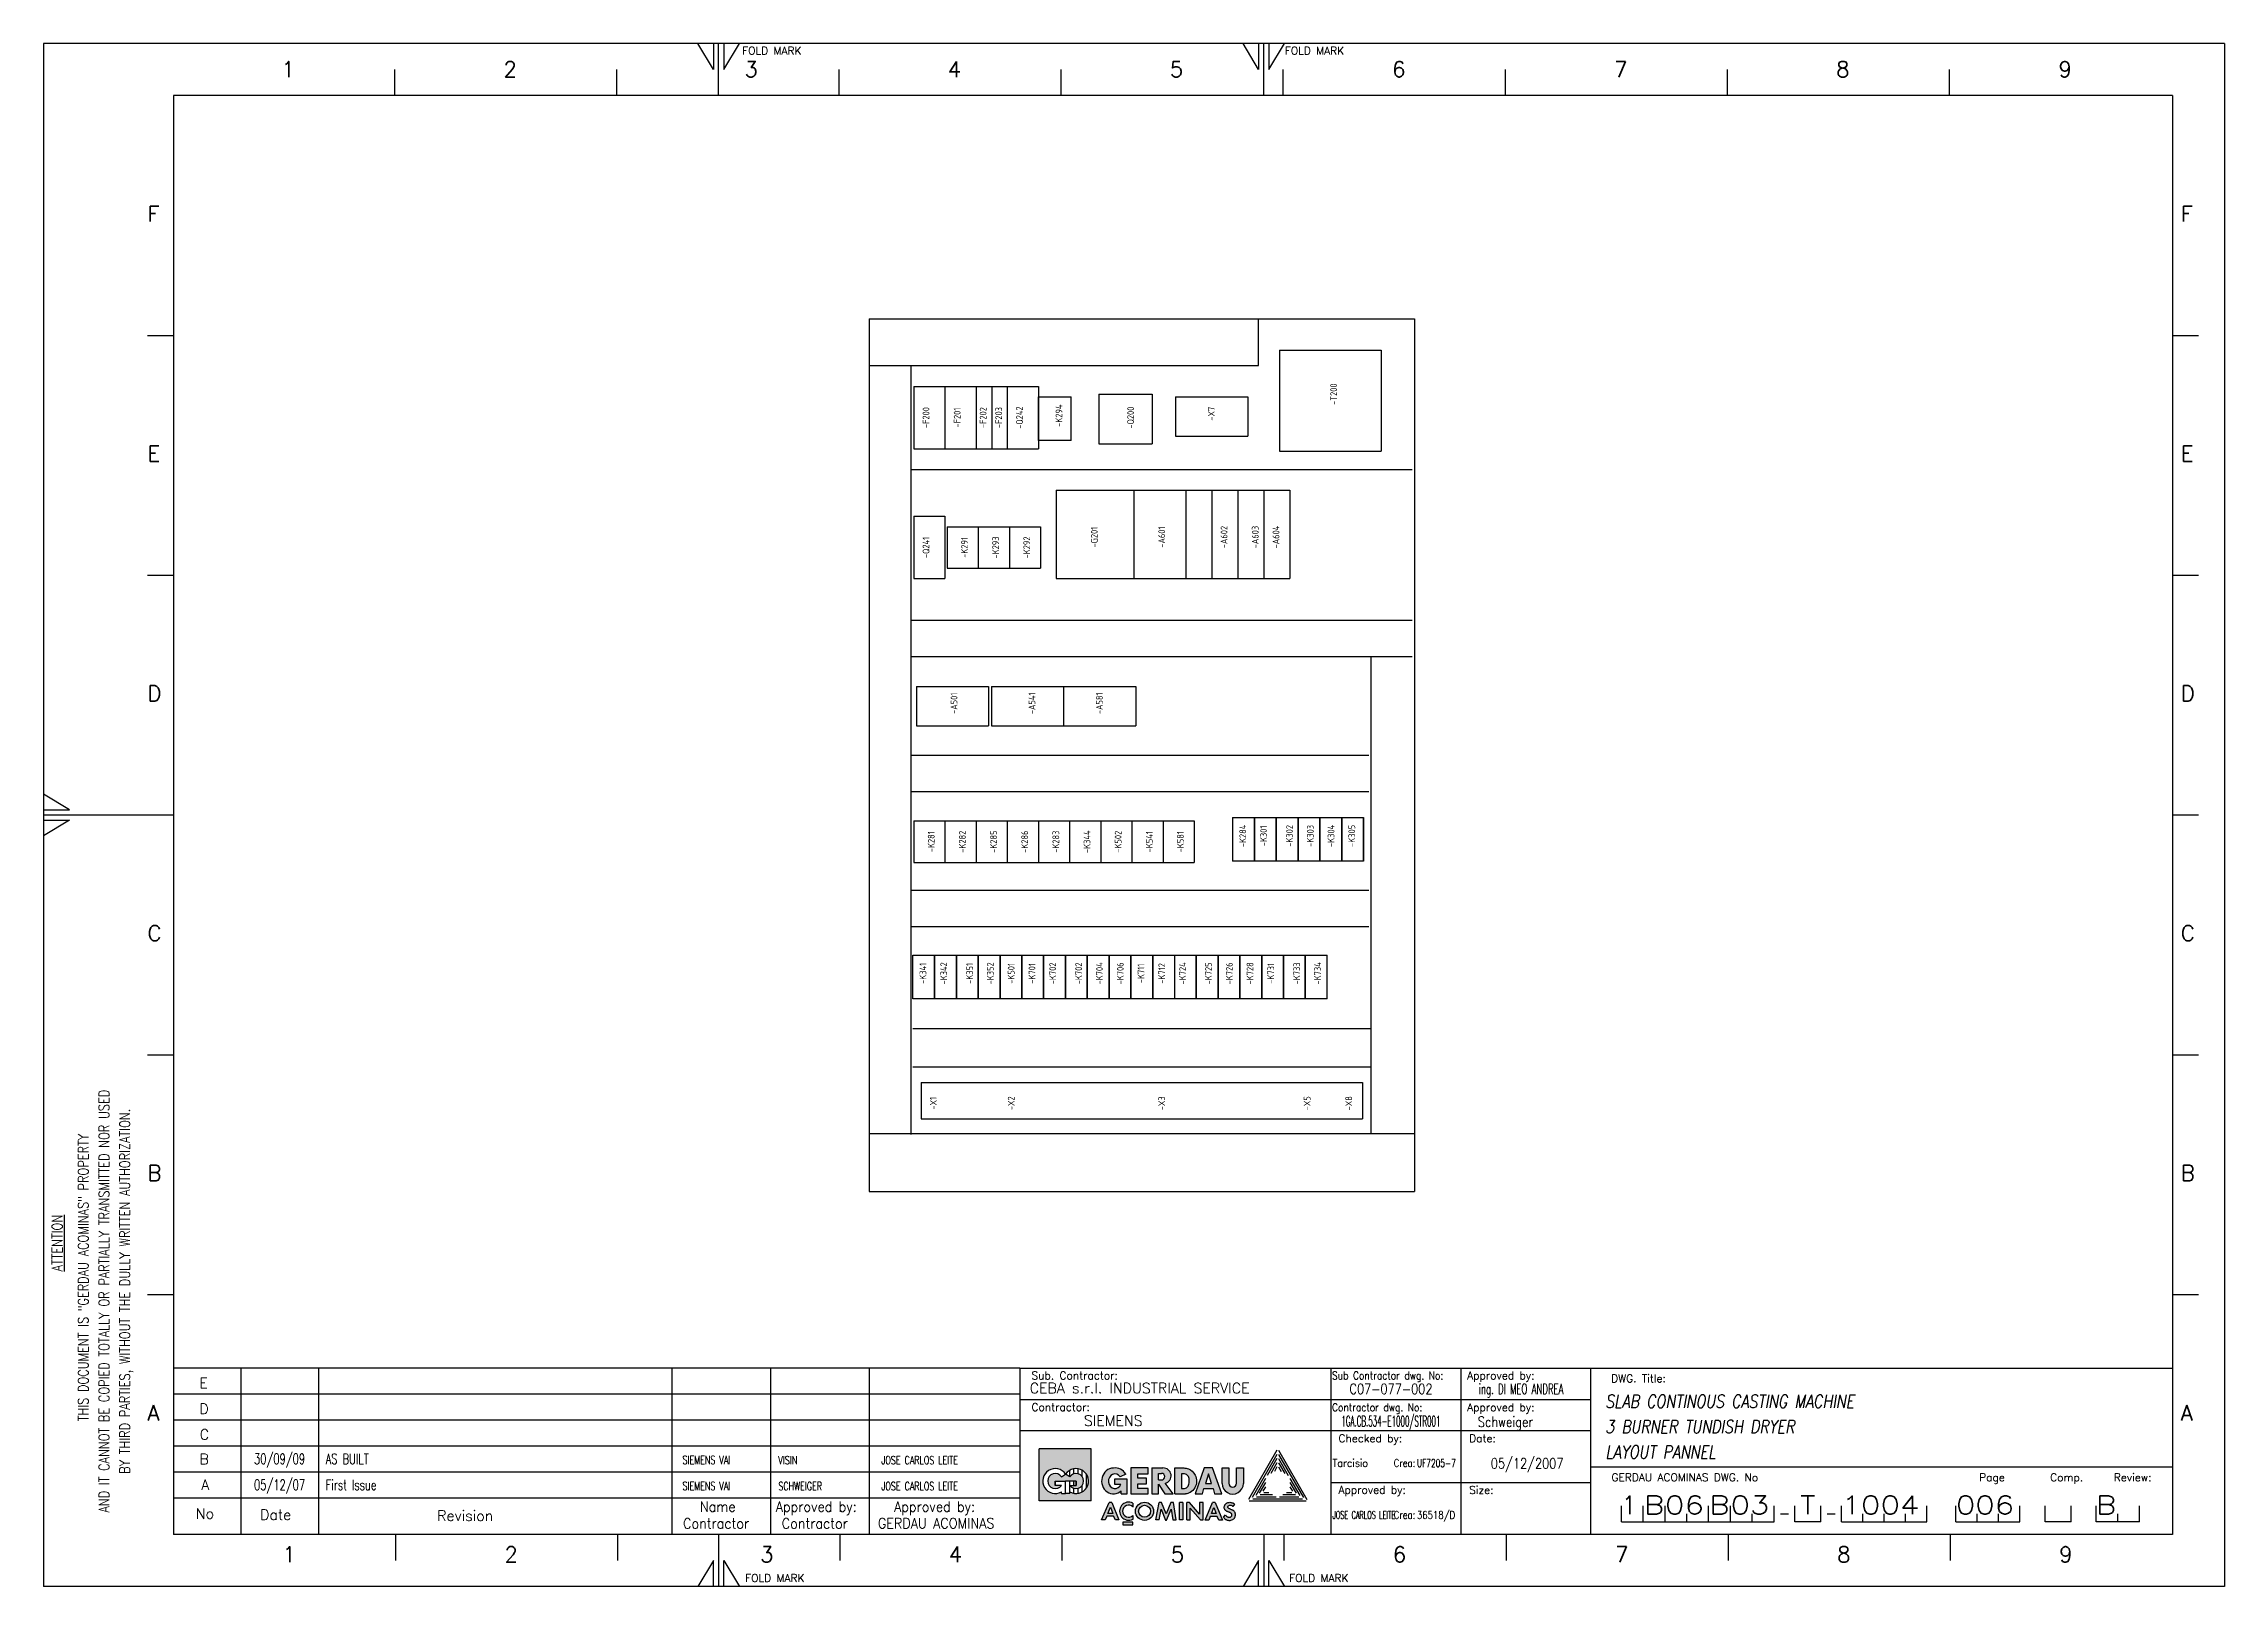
# Model space of a CAD drawing. Extents: x 520 to 940, y 6 to 303.
import ezdxf
from ezdxf.enums import TextEntityAlignment as Align

# ---------------------------------------------------------------- set-up
doc = ezdxf.new("R2010")
doc.units = 0
doc.header["$LTSCALE"] = 25
doc.header["$MEASUREMENT"] = 0
doc.linetypes.add('EPLANLINE7', pattern=[0])
doc.layers.get('0').update_dxf_attribs({"linetype": 'CONTINUOUS'})
for name, color, linetype in [('FORM_1', 7, 'CONTINUOUS'), ('FORM_2', 4, 'CONTINUOUS'), ('FORM_3', 6, 'CONTINUOUS'), ('FORM_4', 1, 'CONTINUOUS'), ('SIMBOLO', 4, 'CONTINUOUS'), ('TESTO', 5, 'CONTINUOUS')]:
    doc.layers.add(name, color=color, linetype=linetype)
doc.styles.add('ROMANS', font='romans.shx', dxfattribs={"width": 0.7, "oblique": 10, "height": 4})
doc.styles.get("Standard").update_dxf_attribs({"font": 'isocp.shx'})

# ---------------------------------------------------------------- blocks, each defined once
blk = doc.blocks.new('Format A3')
at = {"layer": 'FORM_1'}
h = blk.add_hatch(color=256, dxfattribs=at)
edge = h.paths.add_edge_path()
edge.add_line((217.87, 22.79), (217.87, 17.78))
edge.add_line((217.87, 17.78), (219.92, 17.78))
edge.add_spline(control_points=[(219.92, 17.78), (220.24, 17.85), (220.98, 18), (221.84, 18.93), (222.13, 20.2), (221.81, 21.63), (220.8, 22.71), (219.89, 22.77), (219.58, 22.79)], knot_values=[0, 0, 0, 0, 0.968333, 2.238245, 3.514092, 4.752916, 6.526982, 7.43734, 7.43734, 7.43734, 7.43734], degree=3, periodic=0)
edge.add_line((219.58, 22.79), (217.87, 22.79))
edge = h.paths.add_edge_path(flags=16)
edge.add_spline(control_points=[(219.59, 21.67), (219.7, 21.66), (220.06, 21.63), (220.6, 21.16), (220.68, 20.32), (220.63, 19.48), (220.1, 18.85), (219.69, 18.84), (219.58, 18.84)], knot_values=[0, 0, 0, 0, 0.326882, 1.089251, 1.872602, 2.763575, 3.625522, 3.966209, 3.966209, 3.966209, 3.966209], degree=3, periodic=0)
edge.add_line((219.58, 18.84), (219.17, 18.84))
edge.add_line((219.17, 18.84), (219.17, 21.67))
edge.add_line((219.17, 21.67), (219.59, 21.67))
h.paths.add_polyline_path([(223.55, 22.79), (221.81, 17.78), (223.19, 17.78), (223.48, 18.84), (225.23, 18.84), (225.54, 17.78), (226.94, 17.78), (225.11, 22.79)])
h.paths.add_polyline_path([(224.33, 21.67), (224.94, 19.81), (223.79, 19.81)], flags=16)
h.paths.add_polyline_path([(228.25, 22.79), (226.96, 22.79), (226.97, 19.8, 0.995265), (231.07, 19.81), (231.07, 22.79), (229.77, 22.79), (229.77, 19.87, -1), (228.25, 19.87)])
h.paths.add_polyline_path([(215.57, 22.79), (213.43, 22.79), (213.43, 17.78), (214.72, 17.78), (214.72, 19.66), (215.93, 17.78), (217.52, 17.78), (216.02, 19.84, 0.906396)])
h.paths.add_polyline_path([(215.29, 20.49), (214.72, 20.5), (214.72, 21.75), (215.31, 21.75, -1.017604)], flags=16)
h.paths.add_polyline_path([(209.42, 22.79), (209.42, 17.78), (212.73, 17.78), (212.73, 18.83), (210.73, 18.83), (210.73, 19.76), (212.41, 19.76), (212.41, 20.8), (210.73, 20.8), (210.73, 21.67), (212.73, 21.67), (212.73, 22.79)])
edge = h.paths.add_edge_path()
edge.add_ellipse((206.05, 20.28), major_axis=(0, -2.49), ratio=0.91559, start_angle=180.5657, end_angle=401.2517)
edge.add_line((207.56, 18.41), (207.56, 17.78))
edge.add_line((207.56, 17.78), (208.68, 17.78))
edge.add_line((208.68, 17.78), (208.68, 20.66))
edge.add_line((208.68, 20.66), (206.26, 20.66))
edge.add_line((206.26, 20.66), (206.26, 19.69))
edge.add_line((206.26, 19.69), (207.49, 19.69))
edge.add_ellipse((206.34, 20.25), major_axis=(0, -1.41), ratio=0.88785, start_angle=126.9107, end_angle=426.8029, ccw=False)
edge.add_line((207.34, 21.09), (208.41, 21.6))
edge.add_arc((206.36, 20.45), 2.34, 29.2872, 98.191)
h.paths.add_polyline_path([(205.74, 16.12), (205.19, 16.12), (203.77, 12.78), (204.46, 12.78), (204.76, 13.48), (206.07, 13.48), (206.44, 12.78), (207.11, 12.79)])
h.paths.add_polyline_path([(205.46, 15.22), (205.93, 14.01), (204.97, 14.01)], flags=16)
h.paths.add_polyline_path([(209.78, 12.92), (209.78, 13.66, -2.423597), (209.78, 15.28), (209.78, 16.02, 1.652966)])
h.paths.add_polyline_path([(210.29, 14.45, 1), (213.8, 14.45, 1)])
h.paths.add_polyline_path([(213.19, 14.45, -1), (210.89, 14.45, -1)], flags=16)
h.paths.add_polyline_path([(215.31, 16.12), (214.82, 16.12), (214.22, 12.78), (214.87, 12.78), (215.21, 14.84), (216.1, 12.73), (216.28, 12.73), (217.19, 14.84), (217.49, 12.78), (218.15, 12.78), (217.6, 16.12), (217.12, 16.12), (216.2, 13.99)])
h.paths.add_polyline_path([(219.4, 16.12), (218.75, 16.12), (218.75, 12.78), (219.4, 12.78)])
h.paths.add_polyline_path([(220.16, 12.78), (220.81, 12.78), (220.81, 15.04), (222.79, 12.78), (223.3, 12.78), (223.3, 16.12), (222.65, 16.12), (222.65, 13.88), (220.68, 16.12), (220.16, 16.12)])
h.paths.add_polyline_path([(225.66, 16.12), (225.13, 16.12), (223.7, 12.77), (224.39, 12.77), (224.69, 13.47), (226, 13.47), (226.37, 12.77), (227.04, 12.77)])
h.paths.add_polyline_path([(225.39, 15.2), (225.86, 14), (224.9, 14)], flags=16)
edge = h.paths.add_edge_path()
edge.add_spline(control_points=[(229.42, 15.81), (229.38, 15.84), (229.32, 15.89), (229.21, 15.96), (229.1, 16.02), (228.95, 16.09), (228.79, 16.14), (228.58, 16.18), (228.37, 16.18), (228.14, 16.15), (227.97, 16.08), (227.8, 16), (227.66, 15.88), (227.54, 15.75), (227.47, 15.59), (227.4, 15.42), (227.39, 15.24), (227.4, 15.04), (227.44, 14.85), (227.57, 14.66), (227.73, 14.54), (227.92, 14.42), (228.08, 14.35), (228.25, 14.29), (228.42, 14.23), (228.59, 14.16), (228.73, 14.07), (228.81, 13.98), (228.85, 13.89), (228.87, 13.78), (228.86, 13.67), (228.81, 13.54), (228.72, 13.42), (228.56, 13.32), (228.37, 13.29), (228.2, 13.3), (228.07, 13.34), (227.98, 13.38), (227.9, 13.44), (227.81, 13.5), (227.72, 13.6), (227.68, 13.69), (227.64, 13.74)], knot_values=[0, 0, 0, 0, 0.129897, 0.252239, 0.381983, 0.506097, 0.749316, 0.87783, 1.167741, 1.365595, 1.552935, 1.738999, 1.918105, 2.09238, 2.269928, 2.449255, 2.632957, 2.790606, 3.065835, 3.193419, 3.483878, 3.653535, 3.853782, 4.021202, 4.182707, 4.402789, 4.570564, 4.668988, 4.759204, 4.855589, 5.007336, 5.095097, 5.270281, 5.443299, 5.63607, 5.844858, 5.950481, 6.046454, 6.146081, 6.249423, 6.351995, 6.544354, 6.544354, 6.544354, 6.544354], degree=3, periodic=0)
edge.add_line((227.64, 13.74), (227.22, 13.33))
edge.add_spline(control_points=[(227.22, 13.33), (227.25, 13.3), (227.3, 13.21), (227.44, 13.06), (227.61, 12.91), (227.84, 12.8), (228.04, 12.73), (228.25, 12.7), (228.44, 12.69), (228.72, 12.72), (228.99, 12.82), (229.25, 13.03), (229.41, 13.25), (229.53, 13.57), (229.55, 13.89), (229.48, 14.23), (229.32, 14.44), (229.15, 14.58), (228.98, 14.67), (228.78, 14.76), (228.59, 14.83), (228.39, 14.91), (228.2, 15), (228.05, 15.18), (228.07, 15.39), (228.2, 15.54), (228.35, 15.61), (228.48, 15.63), (228.66, 15.63), (228.84, 15.57), (228.98, 15.46), (229.05, 15.4), (229.08, 15.37)], knot_values=[0, 0, 0, 0, 0.131114, 0.305389, 0.623258, 0.772631, 1.083491, 1.243018, 1.425854, 1.654083, 2.072988, 2.274716, 2.662927, 2.870188, 3.280959, 3.591243, 3.888658, 4.0589, 4.248032, 4.476436, 4.699919, 4.85554, 5.137678, 5.317889, 5.513624, 5.728226, 5.888869, 5.979085, 6.142909, 6.403998, 6.552706, 6.676571, 6.676571, 6.676571, 6.676571], degree=3, periodic=0)
edge.add_line((229.08, 15.37), (229.42, 15.81))
h.paths.add_polyline_path([(207.88, 12.33), (207.88, 11.83), (209.78, 11.83), (209.79, 12.33)])
h.paths.add_polyline_path([(201.77, 26.45), (191.77, 26.45), (191.77, 16.45), (201.77, 16.45)])
h.paths.add_polyline_path([(197.64, 18.19), (197.64, 17.87), (196.84, 17.87), (196.04, 17.87), (196.04, 18.19, -2.312045), (196.84, 21.6, -2.312045)], flags=16)
h.paths.add_polyline_path([(197.64, 19.43), (198.44, 19.43), (198.44, 20.27), (196.84, 20.27), (194.84, 20.27), (194.84, 19.43), (196.04, 19.43, -3.248328), (196.05, 21.08), (196.84, 21.6), (197.62, 21.08, -3.248328)], flags=0)
for p, q in [((0, 297), (0, 0)), ((420, 297), (0, 297)), ((129, 292), (126, 297)), ((129, 297), (129, 292)), ((130, 287), (130, 297)), ((131, 297), (131, 292)), ((131, 292), (134, 297)), ((234, 292), (231, 297)), ((234, 297), (234, 292)), ((235, 287), (235, 297)), ((236, 292), (239, 297)), ((236, 297), (236, 292)), ((420, 297), (420, 0)), ((67.59, 292), (67.59, 287)), ((110.37, 292), (110.37, 287)), ((153.15, 292), (153.15, 287)), ((195.93, 292), (195.93, 287)), ((238.7, 292), (238.7, 287)), ((281.48, 292), (281.48, 287)), ((324.26, 292), (324.26, 287)), ((367.03, 292), (367.03, 287)), ((20, 240.83), (25, 240.83)), ((410, 240.83), (415, 240.83)), ((20, 194.66), (25, 194.66)), ((410, 194.66), (415, 194.66)), ((5, 149.5), (0, 152.5)), ((0, 149.5), (5, 149.5)), ((0, 148.5), (25, 148.5)), ((0, 147.5), (5, 147.5)), ((5, 147.5), (0, 144.5)), ((410, 148.5), (415, 148.5)), ((20, 102.33), (25, 102.33)), ((410, 102.33), (415, 102.33)), ((20, 56.17), (25, 56.17)), ((410, 56.17), (415, 56.17)), ((37.97, 42), (37.97, 17)), ((52.97, 42), (52.97, 17)), ((120.99, 42), (120.99, 17)), ((140, 42), (140, 17)), ((248, 30), (248, 42)), ((273, 10), (273, 42)), ((159.01, 42), (159.01, 17)), ((188.01, 37), (25, 37)), ((188.01, 36), (298, 36)), ((188.01, 32), (25, 32)), ((188.01, 27), (25, 27)), ((191.77, 16.45), (191.77, 26.45)), ((201.77, 26.45), (191.77, 26.45)), ((201.77, 16.45), (201.77, 26.45)), ((237.53, 26.19), (232.06, 16.71)), ((237.53, 25.39), (232.76, 17.12)), ((237.83, 26.19), (243.31, 16.71)), ((237.83, 25.39), (242.62, 17.11)), ((188.01, 22), (25, 22)), ((196.04, 21.07), (196.84, 21.6)), ((197.64, 21.07), (196.84, 21.6)), ((197.64, 21.07), (197.64, 22.35)), ((198.44, 21.68), (198.44, 22.64)), ((199.24, 21.68), (199.24, 22.64)), ((200.04, 21.11), (200.04, 22.35)), ((200.84, 18.94), (200.84, 21.6)), ((208.41, 21.6), (207.34, 21.09)), ((209.42, 22.79), (209.42, 17.78)), ((212.73, 22.79), (209.42, 22.79)), ((210.73, 20.8), (210.73, 21.67)), ((210.73, 21.67), (212.73, 21.67)), ((212.73, 21.67), (212.73, 22.79)), ((213.43, 22.79), (213.43, 17.78)), ((213.43, 22.79), (215.57, 22.79)), ((214.72, 20.5), (214.72, 21.75)), ((214.72, 21.75), (215.31, 21.75)), ((217.87, 17.78), (217.87, 22.79)), ((217.87, 22.79), (219.58, 22.79)), ((223.55, 22.79), (221.81, 17.78)), ((225.11, 22.79), (223.55, 22.79)), ((224.33, 21.67), (223.79, 19.81)), ((224.94, 19.81), (224.33, 21.67)), ((226.94, 17.78), (225.11, 22.79)), ((226.97, 19.83), (226.96, 22.79)), ((226.96, 22.79), (228.25, 22.79)), ((228.25, 22.79), (228.25, 19.87)), ((229.77, 19.87), (229.77, 22.79)), ((229.77, 22.79), (231.07, 22.79)), ((231.07, 22.79), (231.07, 19.81)), ((237.53, 24.59), (235.65, 21.33)), ((237.53, 23.79), (236.34, 21.73)), ((237.53, 22.99), (237.04, 22.13)), ((237.83, 24.59), (239.72, 21.33)), ((237.83, 23.79), (239.03, 21.73)), ((237.83, 22.99), (238.33, 22.13)), ((298, 23), (410, 23)), ((194.84, 20.27), (196.84, 20.27)), ((194.84, 20.27), (196.84, 20.27)), ((194.84, 19.43), (194.84, 20.27)), ((194.84, 20.27), (194.84, 19.43)), ((196.04, 19.43), (194.84, 19.43)), ((196.04, 17.87), (196.04, 18.19)), ((196.04, 17.87), (196.84, 17.87)), ((196.84, 17.87), (196.84, 20.27)), ((198.84, 20.27), (196.84, 20.27)), ((198.84, 20.27), (196.84, 20.27)), ((197.64, 17.87), (196.84, 17.87)), ((197.64, 17.87), (197.64, 20.27)), ((197.64, 19.43), (198.84, 19.43)), ((197.64, 17.87), (197.64, 18.19)), ((198.44, 19.43), (198.44, 20.27)), ((198.44, 17.9), (198.44, 18.86)), ((198.84, 20.27), (198.84, 19.43)), ((198.84, 19.43), (198.84, 20.27)), ((199.24, 17.9), (199.24, 18.86)), ((200.04, 18.19), (200.04, 19.43)), ((208.68, 20.66), (206.26, 20.66)), ((206.26, 20.66), (206.26, 19.69)), ((206.26, 19.69), (207.49, 19.69)), ((207.56, 17.78), (207.56, 18.41)), ((207.56, 17.78), (208.68, 17.78)), ((208.68, 17.78), (208.68, 20.66)), ((209.42, 17.78), (212.73, 17.78)), ((212.41, 20.8), (210.73, 20.8)), ((210.73, 18.83), (210.73, 19.76)), ((210.73, 19.76), (212.41, 19.76)), ((212.73, 18.83), (210.73, 18.83)), ((212.41, 19.76), (212.41, 20.8)), ((212.73, 17.78), (212.73, 18.83)), ((213.43, 17.78), (214.72, 17.78)), ((214.72, 20.5), (215.31, 20.49)), ((214.72, 19.66), (215.93, 17.78)), ((214.72, 17.78), (214.72, 19.66)), ((215.93, 17.78), (217.52, 17.78)), ((217.52, 17.78), (216.02, 19.84)), ((217.87, 17.78), (219.92, 17.78)), ((221.81, 17.78), (223.19, 17.78)), ((223.19, 17.78), (223.48, 18.84)), ((223.48, 18.84), (225.23, 18.84)), ((223.79, 19.81), (224.94, 19.81)), ((225.23, 18.84), (225.54, 17.78)), ((225.54, 17.78), (226.94, 17.78)), ((232.9, 16.85), (242.47, 16.85)), ((235.33, 20.78), (233.45, 17.52)), ((233.6, 17.25), (237.37, 17.25)), ((235.33, 19.98), (234.14, 17.92)), ((234.29, 17.65), (236.67, 17.65)), ((235.33, 19.18), (234.84, 18.32)), ((234.98, 18.05), (235.98, 18.05)), ((238, 17.25), (241.77, 17.25)), ((238.7, 17.65), (241.08, 17.65)), ((239.39, 18.05), (240.39, 18.05)), ((240.04, 20.78), (241.92, 17.51)), ((240.04, 19.98), (241.23, 17.91)), ((240.04, 19.18), (240.54, 18.31)), ((248, 20), (298, 20)), ((201.77, 16.45), (191.77, 16.45)), ((203.77, 12.78), (205.19, 16.12)), ((204.46, 12.78), (203.77, 12.78)), ((204.76, 13.48), (204.46, 12.78)), ((206.07, 13.48), (204.76, 13.48)), ((204.97, 14.01), (205.46, 15.22)), ((205.93, 14.01), (204.97, 14.01)), ((205.74, 16.12), (205.19, 16.12)), ((205.46, 15.22), (205.93, 14.01)), ((205.74, 16.12), (207.11, 12.79)), ((206.44, 12.78), (206.07, 13.48)), ((207.11, 12.79), (206.44, 12.78)), ((209.78, 16.02), (209.78, 15.23)), ((209.78, 13.66), (209.78, 12.9)), ((214.22, 12.78), (214.82, 16.12)), ((214.87, 12.78), (214.22, 12.78)), ((215.31, 16.12), (214.82, 16.12)), ((214.87, 12.78), (215.21, 14.84)), ((215.21, 14.84), (216.1, 12.73)), ((216.2, 13.99), (215.31, 16.12)), ((216.1, 12.73), (216.28, 12.73)), ((217.12, 16.12), (216.2, 13.99)), ((216.28, 12.73), (217.19, 14.84)), ((217.6, 16.12), (217.12, 16.12)), ((217.19, 14.84), (217.49, 12.78)), ((217.49, 12.78), (218.15, 12.78)), ((218.15, 12.78), (217.6, 16.12)), ((218.75, 12.78), (218.75, 16.12)), ((219.4, 16.12), (218.75, 16.12)), ((219.4, 12.78), (218.75, 12.78)), ((219.4, 16.12), (219.4, 12.78)), ((220.16, 12.79), (220.16, 16.12)), ((220.68, 16.12), (220.16, 16.12)), ((220.16, 12.78), (220.81, 12.78)), ((222.65, 13.88), (220.68, 16.12)), ((220.81, 15.04), (222.79, 12.78)), ((220.81, 12.78), (220.81, 15.04)), ((222.65, 16.12), (222.65, 13.88)), ((223.3, 16.12), (222.65, 16.12)), ((222.79, 12.78), (223.3, 12.78)), ((223.3, 12.78), (223.3, 16.12)), ((223.7, 12.77), (225.13, 16.12)), ((224.39, 12.77), (223.7, 12.77)), ((224.69, 13.47), (224.39, 12.77)), ((226, 13.47), (224.69, 13.47)), ((224.9, 14), (225.39, 15.2)), ((225.86, 14), (224.9, 14)), ((225.66, 16.12), (225.13, 16.12)), ((225.39, 15.2), (225.86, 14)), ((225.66, 16.12), (227.04, 12.77)), ((226.37, 12.77), (226, 13.47)), ((227.04, 12.77), (226.37, 12.77)), ((227.22, 13.33), (227.64, 13.74)), ((229.08, 15.36), (229.42, 15.81)), ((232.21, 16.45), (243.16, 16.45)), ((67.78, 10), (67.78, 5)), ((110.55, 10), (110.55, 5)), ((130, 10), (130, 0)), ((153.33, 10), (153.33, 5)), ((196.11, 10), (196.11, 5)), ((207.88, 12.33), (207.88, 11.83)), ((209.79, 12.33), (207.88, 12.33)), ((207.88, 11.83), (209.78, 11.83)), ((209.78, 11.83), (209.79, 12.33)), ((235, 10), (235, 0)), ((238.89, 10), (238.89, 5)), ((281.66, 10), (281.66, 5)), ((324.44, 10), (324.44, 5)), ((367.22, 10), (367.22, 5)), ((129, 5), (126, 0)), ((129, 0), (129, 5)), ((131, 0), (131, 5)), ((131, 5), (134, 0)), ((234, 5), (231, 0)), ((234, 0), (234, 5)), ((236, 5), (239, 0)), ((236, 0), (236, 5)), ((420, 0), (0, 0))]:
    blk.add_line(p, q, dxfattribs=at)
blk.add_lwpolyline([(219.59, 21.67), (219.17, 21.67), (219.17, 18.84), (219.58, 18.84)], dxfattribs=at)
for radius in [1.75, 1.15]:
    blk.add_circle((212.04, 14.45), radius, dxfattribs=at)
for centre, radius, start, end in [((194.84, 20.27), 2.4, 33.5573, 300), ((194.84, 20.27), 1.46, 33.5573, 325.1132), ((198.84, 20.27), 2.4, 240, 146.4427), ((198.84, 20.27), 1.46, 214.8868, 146.4427), ((206.36, 20.45), 2.34, 29.2872, 98.191), ((215.31, 21.12), 0.633, 270, 90), ((215.65, 21.29), 1.5, 284.2434, 92.9996), ((229.02, 19.82), 2.05, 179.8525, 0.1475), ((229.01, 19.87), 0.761, 180, 0), ((208.97, 14.47), 1.75, 62.3456, 297.6544), ((208.97, 14.47), 1.15, 44.8431, 315.1569)]:
    blk.add_arc(centre, radius, start, end, dxfattribs=at)
for centre, major_axis, ratio, start_param, end_param in [((206.05, 20.28), (0, -2.49), 0.91559, 3.151467, 7.003163), ((206.34, 20.25), (0, -1.41), 0.88785, 2.21501, 7.449115)]:
    blk.add_ellipse(centre, major_axis=major_axis, ratio=ratio, start_param=start_param, end_param=end_param, dxfattribs=at)
for points in [[(219.58, 22.79), (220.48, 22.65), (221.76, 21.42), (222.04, 20.21), (221.73, 18.97), (220.84, 18.07), (219.92, 17.78)], [(219.58, 18.84), (219.91, 18.87), (220.52, 19.48), (220.66, 20.37), (220.5, 21.13), (219.91, 21.62), (219.59, 21.67)], [(227.22, 13.33), (227.3, 13.23), (227.41, 13.09), (227.66, 12.89), (227.79, 12.82), (228.09, 12.73), (228.24, 12.7), (228.43, 12.7), (228.65, 12.72), (229.04, 12.87), (229.2, 13), (229.43, 13.31), (229.5, 13.51), (229.53, 13.92), (229.46, 14.22), (229.28, 14.46), (229.15, 14.57), (228.99, 14.66), (228.78, 14.76), (228.57, 14.84), (228.43, 14.9), (228.18, 15.03), (228.07, 15.18), (228.09, 15.37), (228.22, 15.54), (228.37, 15.61), (228.46, 15.63), (228.62, 15.63), (228.87, 15.54), (228.99, 15.45), (229.08, 15.37)], [(227.64, 13.74), (227.75, 13.58), (227.81, 13.5), (227.9, 13.44), (227.98, 13.38), (228.07, 13.35), (228.17, 13.31), (228.38, 13.3), (228.56, 13.33), (228.71, 13.43), (228.82, 13.57), (228.85, 13.65), (228.86, 13.8), (228.84, 13.89), (228.8, 13.98), (228.74, 14.05), (228.6, 14.15), (228.4, 14.23), (228.25, 14.29), (228.09, 14.35), (227.91, 14.43), (227.76, 14.52), (227.54, 14.71), (227.47, 14.81), (227.4, 15.08), (227.39, 15.24), (227.41, 15.42), (227.47, 15.59), (227.55, 15.75), (227.66, 15.88), (227.8, 15.99), (227.97, 16.08), (228.14, 16.14), (228.34, 16.17), (228.63, 16.17), (228.75, 16.14), (228.99, 16.07), (229.1, 16.02), (229.21, 15.96), (229.31, 15.89), (229.42, 15.81)]]:
    blk.add_spline(points, degree=3, dxfattribs=at)
at = {"layer": 'FORM_3'}
for p, q in [((25, 287), (25, 10)), ((410, 287), (25, 287)), ((410, 287), (410, 10)), ((410, 10), (25, 10))]:
    blk.add_line(p, q, dxfattribs=at)
at = {"layer": 'FORM_4'}
for p, q in [((188.01, 42), (25, 42)), ((188.01, 42), (188.01, 10)), ((188.01, 42), (410, 42)), ((298, 10), (298, 42)), ((188.01, 30), (298, 30)), ((248, 10), (248, 30)), ((188.01, 17), (25, 17)), ((37.97, 17), (37.97, 10)), ((52.97, 17), (52.97, 10)), ((120.99, 17), (120.99, 10)), ((140, 17), (140, 10)), ((159.01, 17), (159.01, 10)), ((303.88, 12.42), (303.88, 15.51)), ((308.08, 12.42), (308.08, 15.51)), ((312.28, 12.42), (312.28, 15.51)), ((316.48, 12.42), (316.48, 13.97)), ((316.48, 12.42), (316.48, 13.97)), ((320.68, 12.42), (320.68, 15.51)), ((324.88, 12.42), (324.88, 15.51)), ((329.08, 12.42), (329.08, 13.97)), ((333.28, 12.42), (333.28, 15.51)), ((334.53, 13.97), (336.06, 13.97)), ((337.28, 12.42), (337.28, 15.51)), ((342.28, 12.42), (342.28, 15.51)), ((343.53, 13.97), (345.03, 13.97)), ((346.28, 12.42), (346.28, 15.51)), ((346.28, 12.42), (346.28, 13.97)), ((350.38, 12.42), (350.38, 13.97)), ((354.48, 12.42), (354.48, 13.97)), ((358.58, 12.42), (358.58, 13.97)), ((362.68, 12.42), (362.68, 15.51)), ((368.28, 12.42), (368.28, 15.51)), ((372.38, 12.42), (372.38, 13.97)), ((376.48, 12.42), (376.48, 13.97)), ((380.58, 12.42), (380.58, 15.51)), ((385.48, 12.42), (385.48, 15.51)), ((390.48, 12.42), (390.48, 15.51)), ((395.28, 12.42), (395.28, 15.51)), ((399.48, 12.42), (399.48, 13.97)), ((403.68, 12.42), (403.68, 15.51)), ((303.88, 12.42), (333.28, 12.42)), ((342.28, 12.42), (337.28, 12.42)), ((346.28, 12.42), (362.68, 12.42)), ((368.28, 12.42), (380.58, 12.42)), ((390.48, 12.42), (385.48, 12.42)), ((399.13, 12.42), (395.28, 12.42)), ((403.68, 12.42), (399.13, 12.42))]:
    blk.add_line(p, q, dxfattribs=at)
at = {"layer": 'FORM_1', "style": 'ROMANS'}
for p in [(134.55, 294.88), (239.05, 294.88), (135.13, 0.84), (239.88, 0.84)]:
    blk.add_text('FOLD MARK', height=1.5, dxfattribs=at).set_placement(p)
at = {"layer": 'FORM_2', "style": 'ROMANS', "width": 0.8}
for s, p in [('AND IT CANNOT BE COPIED TOTALLY OR PARTIALLY TRANSMITTED NOR USED', (12.63, 14.2)), ('BY THIRD PARTIES, WITHOUT THE DULLY WRITTEN AUTHORIZATION.', (16.63, 21.66)), ('THIS DOCUMENT IS "GERDAU ACOMINAS" PROPERTY', (8.63, 31.78)), ('%%UATTENTION', (3.61, 60.63))]:
    blk.add_text(s, height=2, rotation=90, dxfattribs=at).set_placement(p)
at = {"layer": 'FORM_2', "style": 'ROMANS'}
for s, height, p in [('E', 2, (30, 38.12)), ('Sub. Contractor:', 1.5, (190.24, 39.84)), ('Approved by:', 1.5, (274.17, 39.84)), ('DWG. Title:', 1.5, (301.92, 39.27)), ('D', 2, (30, 33.18)), ('Contractor:', 1.5, (190.24, 33.75)), ('Approved by:', 1.5, (274.17, 33.72)), ('C', 2, (30.07, 28.24)), ('B', 2, (30.02, 23.5)), ('Checked by:', 1.5, (249.38, 27.74)), ('Date:', 1.5, (274.53, 27.74)), ('GERDAU ACOMINAS DWG. No', 1.5, (301.96, 20.23)), ('Page', 1.5, (372.75, 20.23)), ('Comp.', 1.5, (386.46, 20.23)), ('Review:', 1.5, (398.72, 20.23)), ('A', 2, (30.36, 18.57)), ('Approved by:', 1.5, (249.38, 17.83)), ('Size:', 1.5, (274.53, 17.79)), ('No', 2, (29.31, 13.01)), ('Date', 2, (41.68, 12.8)), ('Revision', 2, (75.79, 12.6))]:
    blk.add_text(s, height=height, dxfattribs=at).set_placement(p)
for s, height, width, p in [('Sub Contractor dwg. No:', 1.5, 0.85, (248.15, 39.84)), ('Contractor dwg. No:', 1.5, 0.85, (248.15, 33.72)), ('Crea:', 1.5, 0.8, (260.02, 23)), ('Contractor ', 2, 0.9, (123.16, 11.12)), ('Name', 2, 0.9, (126.4, 14.35)), ('Approved by:', 2, 0.9, (141.02, 14.35)), ('Contractor ', 2, 0.9, (142.17, 11.12)), ('GERDAU ACOMINAS', 2, 0.9, (160.68, 11.14)), ('Approved by:', 2, 0.9, (163.81, 14.35)), ('Crea:', 1.5, 0.8, (260.02, 13))]:
    blk.add_text(s, height=height, dxfattribs=dict(at, width=width)).set_placement(p)
at = {"layer": 'FORM_2', "style": 'ROMANS', "flags": 4}
for tag, p in [('21', (189.91, 37.18)), ('18', (189.91, 30.89))]:
    blk.add_attdef(tag, p, '', height=2, dxfattribs=at)
at = {"layer": 'FORM_2', "color": 4, "style": 'ROMANS', "width": 0.8, "flags": 4}
for tag, p in [('22', (251.5, 37)), ('19', (251.5, 30.8)), ('24', (278.73, 22.67))]:
    blk.add_attdef(tag, p, '', height=2, dxfattribs=at)
at = {"layer": 'FORM_2', "style": 'ROMANS', "flags": 4}
for tag, p, height, width in [('23', (276.41, 37.01), 2, 0.8), ('20', (276.22, 30.68), 2, 0.8), ('14', (248.25, 23), 1.5, 0.9), ('15', (264.49, 22.98), 1.5, 0.8), ('16', (248.25, 13), 1.5, 0.9), ('17', (264.49, 12.98), 1.5, 0.8)]:
    blk.add_attdef(tag, p, '', height=height, dxfattribs=dict(at, width=width))
at = {"layer": 'FORM_4', "style": 'ROMANS'}
for s, p in [('1', (45.81, 290.56)), ('2', (88.59, 290.56)), ('3', (135, 290.56)), ('4', (174.14, 290.56)), ('5', (216.92, 290.56)), ('6', (259.7, 290.56)), ('7', (302.47, 290.56)), ('8', (345.25, 290.56)), ('9', (388.03, 290.56)), ('F', (20.01, 262.73)), ('F', (411.64, 262.73)), ('E', (20.01, 216.57)), ('E', (411.64, 216.57)), ('D', (20.01, 170.4)), ('D', (411.64, 170.4)), ('C', (20.01, 124.24)), ('C', (411.64, 124.24)), ('B', (20.01, 78.07)), ('B', (411.64, 78.07)), ('A', (20.01, 31.9)), ('A', (411.64, 31.9)), ('1', (45.99, 4.65)), ('2', (88.77, 4.65)), ('3', (137.98, 4.65)), ('4', (174.32, 4.65)), ('5', (217.1, 4.65)), ('6', (259.88, 4.65)), ('7', (302.66, 4.65)), ('8', (345.43, 4.65)), ('9', (388.21, 4.65))]:
    blk.add_text(s, height=3, dxfattribs=at).set_placement(p)
at = {"layer": 'FORM_4', "color": 1, "style": 'ROMANS', "oblique": 10, "width": 0.8, "flags": 4}
for tag, p in [('11', (300.77, 34.39)), ('12', (300.77, 29.5)), ('13', (300.77, 24.62))]:
    blk.add_attdef(tag, p, '', height=2.5, dxfattribs=at)
at = {"layer": 'FORM_4', "color": 1, "style": 'ROMANS', "flags": 2}
blk.add_attdef('25', (279.66, 12.25), '', height=5, dxfattribs=at)
at = {"layer": 'FORM_4', "style": 'ROMANS', "width": 1.25, "flags": 4}
for tag, p in [('1', (303.88, 13.92)), ('3', (312.28, 13.92)), ('5', (324.88, 13.92)), ('7', (346.28, 13.92)), ('10', (395.28, 13.92))]:
    blk.add_attdef(tag, p, '', height=3.5, dxfattribs=at)
for tag, p in [('2', (310.18, 13.92)), ('4', (322.78, 13.92)), ('6', (339.78, 13.92)), ('9', (387.98, 13.92))]:
    blk.add_attdef(tag, text='', height=3.5, dxfattribs=at).set_placement(p, align=Align.CENTER)
at = {"layer": 'FORM_4', "color": 1, "style": 'ROMANS', "width": 1.25, "flags": 4}
blk.add_attdef('8', (368.28, 13.92), '', height=3.5, dxfattribs=at)

msp = doc.modelspace()

# ---------------------------------------------------------------- linework, layer by layer
at = {"layer": 'SIMBOLO', "color": 3, "linetype": 'EPLANLINE7'}
for p, q in [((679.17, 250.46), (679.17, 82.46)), ((679.17, 250.46), (784.17, 250.46)), ((784.17, 250.46), (784.17, 82.46)), ((758.17, 244.46), (758.17, 225.03)), ((758.17, 244.46), (777.77, 244.46)), ((777.77, 244.46), (777.77, 225.03)), ((679.17, 241.46), (754.17, 241.46)), ((711.77, 235.46), (718.07, 235.46)), ((711.77, 227.06), (711.77, 235.46)), ((718.07, 227.06), (718.07, 235.46)), ((723.37, 235.98), (723.37, 226.43)), ((723.37, 235.98), (733.65, 235.98)), ((733.65, 235.98), (733.65, 226.43)), ((738.17, 235.46), (738.17, 227.86)), ((738.17, 235.46), (752.07, 235.46)), ((752.07, 235.46), (752.07, 227.86)), ((718.07, 227.06), (711.77, 227.06)), ((738.17, 227.86), (752.07, 227.86)), ((723.37, 226.43), (733.65, 226.43)), ((758.17, 225.03), (777.77, 225.03)), ((687.17, 221.46), (783.77, 221.46)), ((687.17, 192.46), (783.77, 192.46)), ((687.17, 185.46), (783.77, 185.46)), ((775.77, 185.46), (775.77, 93.66)), ((688.3, 179.71), (688.3, 172.11)), ((688.3, 179.71), (702.17, 179.71)), ((702.17, 179.71), (702.17, 172.11)), ((702.75, 179.71), (702.75, 172.11)), ((702.75, 179.71), (716.62, 179.71)), ((716.62, 179.71), (716.62, 172.11)), ((716.62, 179.71), (716.62, 172.11)), ((716.62, 179.71), (730.52, 179.71)), ((730.52, 179.71), (730.52, 172.11)), ((688.3, 172.11), (702.17, 172.11)), ((702.75, 172.11), (716.62, 172.11)), ((716.62, 172.11), (730.52, 172.11)), ((687.17, 166.46), (775.37, 166.46)), ((687.17, 159.46), (775.37, 159.46)), ((749.17, 154.46), (749.17, 146.06)), ((749.17, 154.46), (753.37, 154.46)), ((753.37, 154.46), (757.57, 154.46)), ((753.37, 154.46), (753.37, 146.06)), ((753.37, 146.06), (753.37, 154.46)), ((757.57, 154.46), (761.77, 154.46)), ((757.57, 154.46), (757.57, 146.06)), ((757.57, 146.06), (757.57, 154.46)), ((761.77, 154.46), (761.77, 146.06)), ((761.77, 154.46), (765.97, 154.46)), ((761.77, 146.06), (761.77, 154.46)), ((765.97, 154.46), (765.97, 146.06)), ((765.97, 154.46), (765.97, 146.06)), ((765.97, 154.46), (770.17, 154.46)), ((765.97, 146.06), (765.97, 154.46)), ((770.17, 154.46), (770.17, 146.06)), ((770.17, 154.46), (774.37, 154.46)), ((770.17, 154.46), (770.17, 146.06)), ((770.17, 146.06), (770.17, 154.46)), ((774.37, 154.46), (774.37, 146.06)), ((774.37, 154.46), (774.37, 146.06)), ((774.37, 146.06), (774.37, 154.46)), ((753.37, 146.06), (749.17, 146.06)), ((757.57, 146.06), (753.37, 146.06)), ((761.77, 146.06), (757.57, 146.06)), ((765.97, 146.06), (761.77, 146.06)), ((770.17, 146.06), (765.97, 146.06)), ((774.37, 146.06), (770.17, 146.06)), ((687.17, 140.46), (775.37, 140.46)), ((687.17, 133.46), (775.37, 133.46)), ((687.57, 127.98), (691.77, 127.98)), ((687.57, 119.58), (687.57, 127.98)), ((691.77, 127.98), (691.77, 119.58)), ((691.77, 127.98), (695.97, 127.98)), ((691.77, 119.58), (691.77, 127.98)), ((695.97, 127.98), (700.17, 127.98)), ((695.97, 127.98), (695.97, 119.58)), ((695.97, 119.58), (695.97, 127.98)), ((700.17, 127.98), (700.17, 119.58)), ((700.17, 127.98), (704.37, 127.98)), ((700.17, 119.58), (700.17, 127.98)), ((704.37, 127.98), (704.37, 119.58)), ((704.37, 127.98), (708.57, 127.98)), ((704.37, 127.98), (704.37, 119.58)), ((704.37, 119.58), (704.37, 127.98)), ((708.57, 127.98), (708.57, 119.58)), ((708.57, 127.98), (712.77, 127.98)), ((708.57, 119.58), (708.57, 127.98)), ((712.77, 127.98), (712.77, 119.58)), ((712.77, 127.98), (716.97, 127.98)), ((712.77, 119.58), (712.77, 127.98)), ((716.97, 127.98), (721.17, 127.98)), ((716.97, 127.98), (716.97, 119.58)), ((716.97, 119.58), (716.97, 127.98)), ((721.17, 127.98), (721.17, 119.58)), ((721.17, 127.98), (725.37, 127.98)), ((721.17, 119.58), (721.17, 127.98)), ((725.37, 127.98), (729.57, 127.98)), ((725.37, 127.98), (725.37, 119.58)), ((725.37, 127.98), (725.37, 119.58)), ((725.37, 119.58), (725.37, 127.98)), ((729.57, 127.98), (729.57, 119.58)), ((729.57, 127.98), (729.57, 119.58)), ((729.57, 127.98), (733.77, 127.98)), ((729.57, 119.58), (729.57, 127.98)), ((733.77, 127.98), (733.77, 119.58)), ((733.77, 127.98), (733.77, 119.58)), ((733.77, 127.98), (737.97, 127.98)), ((733.77, 119.58), (733.77, 127.98)), ((737.97, 127.98), (742.17, 127.98)), ((737.97, 127.98), (737.97, 119.58)), ((742.17, 127.98), (746.37, 127.98)), ((742.17, 127.98), (742.17, 119.58)), ((742.17, 119.58), (742.17, 127.98)), ((746.37, 127.98), (746.37, 119.58)), ((746.37, 127.98), (746.37, 119.58)), ((746.37, 127.98), (750.57, 127.98)), ((746.37, 119.58), (746.37, 127.98)), ((750.57, 127.98), (750.57, 119.58)), ((750.57, 127.98), (754.77, 127.98)), ((750.57, 119.58), (750.57, 127.98)), ((754.77, 127.98), (754.77, 119.58)), ((754.77, 127.98), (758.97, 127.98)), ((754.77, 119.58), (754.77, 127.98)), ((758.97, 127.98), (763.17, 127.98)), ((758.97, 127.98), (758.97, 119.58)), ((758.97, 119.58), (758.97, 127.98)), ((763.17, 127.98), (767.37, 127.98)), ((763.17, 127.98), (763.17, 119.58)), ((763.17, 119.58), (763.17, 127.98)), ((767.37, 119.58), (767.37, 127.98)), ((691.77, 119.58), (687.57, 119.58)), ((695.97, 119.58), (691.77, 119.58)), ((700.17, 119.58), (695.97, 119.58)), ((704.37, 119.58), (700.17, 119.58)), ((708.57, 119.58), (704.37, 119.58)), ((712.77, 119.58), (708.57, 119.58)), ((716.97, 119.58), (712.77, 119.58)), ((721.17, 119.58), (716.97, 119.58)), ((725.37, 119.58), (721.17, 119.58)), ((729.57, 119.58), (725.37, 119.58)), ((733.77, 119.58), (729.57, 119.58)), ((737.97, 119.58), (733.77, 119.58)), ((742.17, 119.58), (737.97, 119.58)), ((746.37, 119.58), (742.17, 119.58)), ((750.57, 119.58), (746.37, 119.58)), ((754.77, 119.58), (750.57, 119.58)), ((758.97, 119.58), (754.77, 119.58)), ((763.17, 119.58), (758.97, 119.58)), ((767.37, 119.58), (763.17, 119.58)), ((687.57, 113.86), (775.77, 113.86)), ((687.57, 113.86), (775.77, 113.86)), ((687.57, 106.46), (775.77, 106.46)), ((687.57, 106.46), (775.77, 106.46)), ((679.17, 93.66), (784.17, 93.66)), ((679.17, 93.66), (777.17, 93.66)), ((679.17, 82.46), (784.17, 82.46)), ((679.17, 82.46), (784.17, 82.46))]:
    msp.add_line(p, q, dxfattribs=at)
at = {"layer": 'SIMBOLO', "color": 1, "linetype": 'EPLANLINE7'}
for p, q in [((754.17, 241.46), (754.17, 250.46)), ((687.17, 241.46), (687.17, 93.46)), ((687.77, 237.46), (687.77, 225.46)), ((687.77, 237.46), (693.77, 237.46)), ((693.77, 237.46), (693.77, 225.46)), ((693.77, 237.46), (693.77, 225.46)), ((693.77, 237.46), (699.77, 237.46)), ((699.77, 237.46), (699.77, 225.46)), ((699.77, 237.46), (699.77, 225.46)), ((699.77, 237.46), (702.77, 237.46)), ((702.77, 237.46), (702.77, 225.46)), ((702.77, 237.46), (702.77, 225.46)), ((702.77, 237.46), (705.77, 237.46)), ((705.77, 237.46), (705.77, 225.46)), ((705.77, 237.46), (705.77, 225.46)), ((705.77, 237.46), (711.77, 237.46)), ((711.77, 237.46), (711.77, 225.46)), ((687.77, 225.46), (693.77, 225.46)), ((693.77, 225.46), (699.77, 225.46)), ((699.77, 225.46), (702.77, 225.46)), ((702.77, 225.46), (705.77, 225.46)), ((705.77, 225.46), (711.77, 225.46)), ((715.17, 217.46), (715.17, 200.46)), ((715.17, 217.46), (730.17, 217.46)), ((730.17, 217.46), (730.17, 200.46)), ((730.17, 217.46), (730.17, 200.46)), ((730.17, 217.46), (740.17, 217.46)), ((740.17, 217.46), (740.17, 200.46)), ((740.17, 217.46), (740.17, 200.46)), ((740.17, 217.46), (750.17, 217.46)), ((745.17, 217.46), (745.17, 200.46)), ((745.17, 217.46), (750.17, 217.46)), ((750.17, 217.46), (750.17, 200.46)), ((750.17, 217.46), (750.17, 200.46)), ((750.17, 217.46), (750.17, 200.46)), ((750.17, 217.46), (760.17, 217.46)), ((755.17, 217.46), (755.17, 200.46)), ((755.17, 217.46), (760.17, 217.46)), ((760.17, 217.46), (760.17, 200.46)), ((760.17, 217.46), (760.17, 200.46)), ((687.77, 212.46), (687.77, 200.46)), ((687.77, 212.46), (693.77, 212.46)), ((693.77, 212.46), (693.77, 200.46)), ((694.17, 210.46), (694.17, 202.46)), ((694.17, 210.46), (700.17, 210.46)), ((700.17, 210.46), (700.17, 202.46)), ((700.17, 210.46), (700.17, 202.46)), ((700.17, 210.46), (706.17, 210.46)), ((706.17, 210.46), (706.17, 202.46)), ((706.17, 210.46), (706.17, 202.46)), ((706.17, 210.46), (712.17, 210.46)), ((712.17, 210.46), (712.17, 202.46)), ((694.17, 202.46), (700.17, 202.46)), ((700.17, 202.46), (706.17, 202.46)), ((706.17, 202.46), (712.17, 202.46)), ((687.77, 200.46), (693.77, 200.46)), ((715.17, 200.46), (730.17, 200.46)), ((730.17, 200.46), (740.17, 200.46)), ((740.17, 200.46), (750.17, 200.46)), ((745.17, 200.46), (750.17, 200.46)), ((750.17, 200.46), (760.17, 200.46)), ((755.17, 200.46), (760.17, 200.46)), ((687.77, 153.81), (687.77, 145.81)), ((687.77, 153.81), (693.77, 153.81)), ((693.77, 153.81), (693.77, 145.81)), ((693.77, 153.81), (693.77, 145.81)), ((693.77, 153.81), (699.77, 153.81)), ((699.77, 153.81), (699.77, 145.81)), ((699.77, 153.81), (699.77, 145.81)), ((699.77, 153.81), (705.77, 153.81)), ((705.77, 153.81), (705.77, 145.81)), ((705.77, 153.81), (705.77, 145.81)), ((705.77, 153.81), (711.77, 153.81)), ((711.77, 153.81), (711.77, 145.81)), ((711.77, 153.81), (711.77, 145.81)), ((711.77, 153.81), (717.77, 153.81)), ((717.77, 153.81), (717.77, 145.81)), ((717.77, 153.81), (717.77, 145.81)), ((717.77, 153.81), (723.77, 153.81)), ((723.77, 153.81), (723.77, 145.81)), ((723.77, 153.81), (723.77, 145.81)), ((723.77, 153.81), (729.77, 153.81)), ((729.77, 153.81), (729.77, 145.81)), ((729.77, 153.81), (729.77, 145.81)), ((729.77, 153.81), (735.77, 153.81)), ((735.77, 153.81), (735.77, 145.81)), ((735.77, 153.81), (735.77, 145.81)), ((735.77, 153.81), (741.77, 153.81)), ((741.77, 153.81), (741.77, 145.81)), ((687.77, 145.81), (693.77, 145.81)), ((693.77, 145.81), (699.77, 145.81)), ((699.77, 145.81), (705.77, 145.81)), ((705.77, 145.81), (711.77, 145.81)), ((711.77, 145.81), (717.77, 145.81)), ((717.77, 145.81), (723.77, 145.81)), ((723.77, 145.81), (729.77, 145.81)), ((729.77, 145.81), (735.77, 145.81)), ((735.77, 145.81), (741.77, 145.81)), ((689.17, 103.46), (689.17, 96.46)), ((689.17, 103.46), (774.17, 103.46)), ((774.17, 103.46), (774.17, 96.46)), ((689.17, 96.46), (774.17, 96.46))]:
    msp.add_line(p, q, dxfattribs=at)

# ---------------------------------------------------------------- block references
ref = msp.add_blockref('Format A3', (520.17, 6.46))
ref.add_attrib('1', '1', (824.05, 20.37), dxfattribs={"layer": 'FORM_4', "height": 3.5, "style": 'ROMANS'})
ref.add_attrib('2', 'B', dxfattribs={"layer": 'FORM_4', "height": 3.5, "style": 'ROMANS', "width": 1.25}).set_placement((830.35, 20.37), align=Align.CENTER)
ref.add_attrib('3', '06', (832.45, 20.37), dxfattribs={"layer": 'FORM_4', "height": 3.5, "style": 'ROMANS', "width": 1.25})
ref.add_attrib('4', 'B', dxfattribs={"layer": 'FORM_4', "height": 3.5, "style": 'ROMANS', "width": 1.25}).set_placement((842.95, 20.37), align=Align.CENTER)
ref.add_attrib('5', '03', (845.05, 20.37), dxfattribs={"layer": 'FORM_4', "height": 3.5, "style": 'ROMANS', "width": 1.25})
ref.add_attrib('6', 'T', dxfattribs={"layer": 'FORM_4', "height": 3.5, "style": 'ROMANS', "width": 1.25}).set_placement((859.95, 20.37), align=Align.CENTER)
ref.add_attrib('7', '1004', (866.45, 20.37), dxfattribs={"layer": 'FORM_4', "height": 3.5, "style": 'ROMANS', "width": 1.25})
ref.add_attrib('8', '006', (888.45, 20.37), dxfattribs={"layer": 'FORM_4', "color": 1, "height": 3.5, "style": 'ROMANS', "width": 1.25})
ref.add_attrib('10', 'B', (915.45, 20.37), dxfattribs={"layer": 'FORM_4', "height": 3.5, "style": 'ROMANS', "width": 1.25})
ref.add_attrib('11', 'SLAB CONTINOUS CASTING MACHINE', (820.94, 40.84), dxfattribs={"layer": 'FORM_4', "color": 1, "height": 2.5, "style": 'ROMANS', "oblique": 10, "width": 0.8})
ref.add_attrib('12', '3 BURNER TUNDISH DRYER', (820.94, 35.96), dxfattribs={"layer": 'FORM_4', "color": 1, "height": 2.5, "style": 'ROMANS', "oblique": 10, "width": 0.8})
ref.add_attrib('13', 'LAYOUT PANNEL', (820.94, 31.08), dxfattribs={"layer": 'FORM_4', "color": 1, "height": 2.5, "style": 'ROMANS', "oblique": 10, "width": 0.8})
ref.add_attrib('14', 'Tarcisio', (768.42, 29.46), dxfattribs={"layer": 'FORM_2', "height": 1.5, "style": 'ROMANS', "width": 0.9})
ref.add_attrib('15', 'UF7205-7', (784.67, 29.43), dxfattribs={"layer": 'FORM_2', "height": 1.5, "style": 'ROMANS', "width": 0.7})
ref.add_attrib('16', 'JOSE CARLOS LEITE', (768.42, 19.46), dxfattribs={"layer": 'FORM_2', "height": 1.5, "style": 'ROMANS', "width": 0.5})
ref.add_attrib('17', '36518/D', (784.67, 19.43), dxfattribs={"layer": 'FORM_2', "height": 1.5, "style": 'ROMANS', "width": 0.8})
ref.add_attrib('18', '       SIEMENS', (710.09, 37.35), dxfattribs={"layer": 'FORM_2', "height": 2, "style": 'ROMANS'})
ref.add_attrib('19', '1GA.CB.534-E1000/STR001', (770.11, 37.26), dxfattribs={"layer": 'FORM_2', "color": 4, "height": 2, "style": 'ROMANS', "width": 0.5})
ref.add_attrib('20', 'Schweiger', (796.4, 37.14), dxfattribs={"layer": 'FORM_2', "height": 2, "style": 'ROMANS', "width": 0.8})
ref.add_attrib('21', 'CEBA s.r.I. INDUSTRIAL SERVICE', (710.09, 43.63), dxfattribs={"layer": 'FORM_2', "height": 2, "style": 'ROMANS'})
ref.add_attrib('22', 'C07-077-002', (771.68, 43.46), dxfattribs={"layer": 'FORM_2', "color": 4, "height": 2, "style": 'ROMANS', "width": 0.8})
ref.add_attrib('23', 'ing. DI MEO ANDREA', (796.58, 43.46), dxfattribs={"layer": 'FORM_2', "height": 2, "style": 'ROMANS', "width": 0.6})
ref.add_attrib('24', '05/12/2007', (798.9, 29.13), dxfattribs={"layer": 'FORM_2', "color": 4, "height": 2, "style": 'ROMANS', "width": 0.8})

# ---------------------------------------------------------------- texts
at = {"layer": 'FORM_2', "style": 'ROMANS', "width": 0.7}
for s, p in [('30/09/09', (565.62, 30.86)), ('05/12/07', (565.62, 25.86))]:
    msp.add_text(s, height=2, dxfattribs=at).set_placement(p, align=Align.MIDDLE)
for s, height, p in [('AS BUILT', 2, (574.5, 29.99)), ('SIEMENS VAI', 1.6, (643.21, 29.99)), ('VISIN', 1.6, (661.69, 29.95)), ('JOSE CARLOS LEITE', 1.6, (681.53, 29.95)), ('First Issue', 2, (574.5, 24.99)), ('SIEMENS VAI', 1.6, (643.21, 24.99)), ('SCHWEIGER', 1.6, (661.69, 24.95)), ('JOSE CARLOS LEITE', 1.6, (681.53, 24.95))]:
    msp.add_text(s, height=height, dxfattribs=at).set_placement(p)
at = {"layer": 'TESTO', "color": 1, "width": 1.004077}
for s, p in [('-T200', (769.27, 235.98)), ('-F200', (690.77, 231.46)), ('-F201', (696.77, 231.46)), ('-F202', (701.77, 231.46)), ('-F203', (704.77, 231.46)), ('-Q242', (708.77, 231.46)), ('-K294', (716.37, 231.83)), ('-Q200', (730.17, 231.46)), ('-X7', (745.72, 232.21)), ('-G201', (723.17, 208.46)), ('-A601', (736.17, 208.46)), ('-A602', (748.17, 208.46)), ('-A603', (754.17, 208.46)), ('-A604', (758.17, 208.46)), ('-Q241', (690.77, 206.46)), ('-K291', (698.17, 206.46)), ('-K293', (704.17, 206.46)), ('-K292', (710.17, 206.46)), ('-A501', (696.17, 176.46)), ('-A541', (711.17, 176.46)), ('-A581', (724.17, 176.46)), ('-K281', (691.77, 149.81)), ('-K282', (697.77, 149.81)), ('-K285', (703.77, 149.81)), ('-K286', (709.77, 149.81)), ('-K283', (715.77, 149.81)), ('-K344', (721.77, 149.81)), ('-K502', (727.77, 149.81)), ('-K541', (733.77, 149.81)), ('-K581', (739.77, 149.81)), ('-K284', (751.77, 150.93)), ('-K301', (755.77, 150.93)), ('-K302', (760.77, 150.93)), ('-K303', (764.77, 150.93)), ('-K304', (768.77, 150.93)), ('-K305', (772.77, 150.93)), ('-K341', (690.17, 124.46)), ('-K342', (694.17, 124.46)), ('-K351', (699.17, 124.46)), ('-K352', (703.17, 124.46)), ('-K501', (707.17, 124.46)), ('-K701', (711.17, 124.46)), ('-K702', (715.17, 124.46)), ('-K702', (720.17, 124.46)), ('-K704', (724.17, 124.46)), ('-K706', (728.17, 124.46)), ('-K711', (732.17, 124.46)), ('-K712', (736.17, 124.46)), ('-K724', (740.17, 124.46)), ('-K725', (745.17, 124.46)), ('-K726', (749.17, 124.46)), ('-K728', (753.17, 124.46)), ('-K731', (757.17, 124.46)), ('-K733', (762.17, 124.46)), ('-K734', (766.17, 124.46)), ('-X1', (692.17, 99.46)), ('-X2', (707.17, 99.46)), ('-X3', (736.17, 99.46)), ('-X5', (764.17, 99.46)), ('-X8', (772.17, 99.46))]:
    msp.add_text(s, height=1.3, rotation=90, dxfattribs=at).set_placement(p, align=Align.CENTER)

doc.saveas('drawing.dxf')
